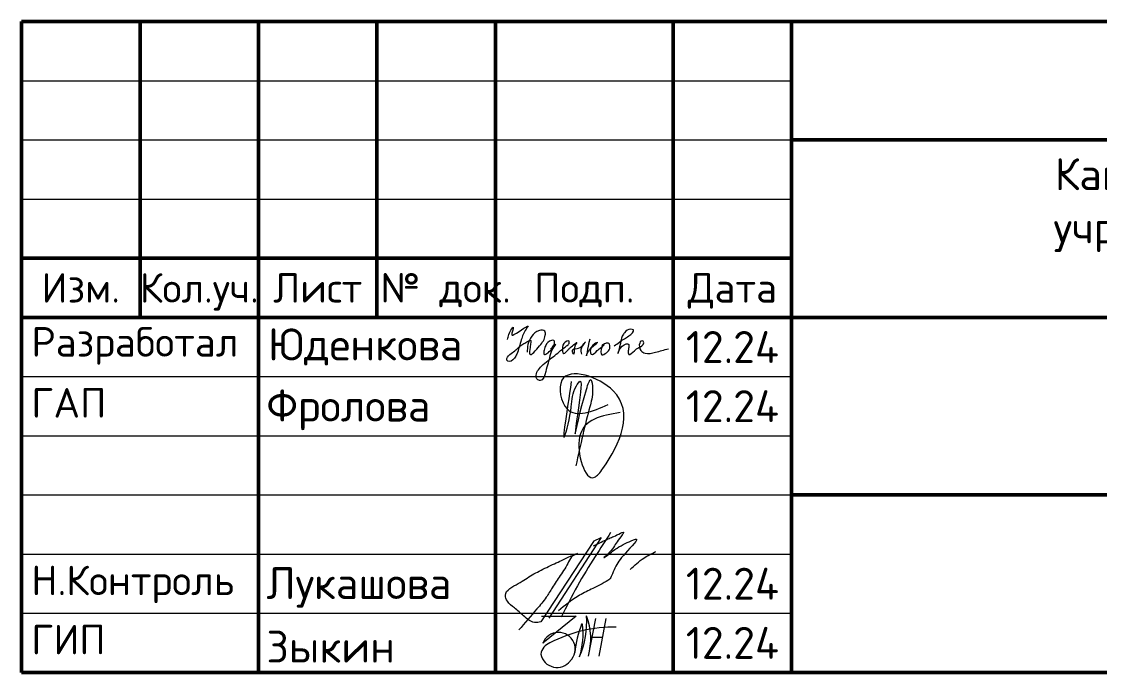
# Model space of a CAD drawing. Header units: millimetres. Extents: x -215207 to 92095, y -30385 to 123050.
# Drawn here: x -106855 to -97758, y 94775 to 100275 of the extents above; entities that cross this region are included whole.
import ezdxf
from ezdxf.enums import TextEntityAlignment as Align

# ---------------------------------------------------------------- set-up
doc = ezdxf.new("R2010")
doc.units = ezdxf.units.MM
for name, color, linetype, lineweight in [('АР_Подписи', 8, 'Continuous', 15), ('ОФ_подписи', 8, 'Continuous', 13), ('ОФ_рамка', 7, 'Continuous', 50)]:
    doc.layers.add(name, color=color, linetype=linetype, lineweight=lineweight)
doc.layers.add('подпись', color=7, linetype='Continuous', lineweight=9, true_color=0x003f7f)
doc.styles.add('PDF ISOCPEUR', font='isocpeur.ttf')

# ---------------------------------------------------------------- blocks, each defined once
blk = doc.blocks.new('П_Зыкин')
at = {"layer": 'ОФ_подписи', "color": 152, "ltscale": 100, "true_color": 0x0061c2, "transparency": 33554687}
for p, q in [((142, 249), (62, -174)), ((258, 249), (178, -174)), ((102, 37), (218, 37))]:
    blk.add_line(p, q, dxfattribs=at)
blk.add_lwpolyline([(-462, 273), (-74, 273), (-446, -30)], dxfattribs=at)
for centre, radius, start, end in [((-1024, 224), 1068, 337.8144, 2.8859), ((-643, 22), 732, 344.4555, 20.462), ((345, -1372), 1523, 88.8758, 117.8788), ((1109, -252), 1204, 158.7593, 174.231), ((-849, 72), 852, 342.8308, 7.4815), ((-9, 182), 4.48, 8.9691, 155.6551), ((-271, -94), 186, 314.2393, 159.9348), ((-318, -169), 151, 108.7568, 173.4251), ((-287, -115), 185, 191.5358, 322.3512)]:
    blk.add_arc(centre, radius, start, end, dxfattribs=at)
blk = doc.blocks.new('П_Лукашова')
at = {"layer": 'ОФ_подписи', "color": 152, "true_color": 0x0061c2}
for p, q in [((286.3, 371.4), (-156.2, -307.5)), ((283.3, 369.9), (218.2, 337.9)), ((221.2, 339.4), (-221.2, -339.4))]:
    blk.add_line(p, q, dxfattribs=at)
for points in [[(365.9, 414.8), (235.7, 212.5), (85.4, -37.2), (-50.2, -300.1)], [(221.2, 300.7), (343.5, 359.8), (434, 401), (475.1, 416), (463.5, 395.2), (420, 336.1), (341.8, 232.4), (309.9, 202.8), (336.6, 221.4), (420, 283.3), (489.6, 321.6), (558, 351.7), (576, 358.1), (490.8, 239.9), (402.6, 113.4), (374.2, 49.1), (359.8, 19.7)], [(-221.2, -339.4), (-276.3, -344.4), (-367.7, -289), (-445.7, -221.4), (-504.9, -165.8), (-521.5, -116), (-412.5, -16), (-294.8, 56.1), (-172.9, 119.8), (-49.1, 178.8), (32.6, 216.2), (86.6, 237), (52.4, 221), (11.3, 166.9), (-58.7, 50.6), (-126.4, -51.9), (-177.2, -131.9), (-255.6, -231.2), (-408.7, -408.7)], [(529.6, 102.1), (646.3, 198.5), (747.6, 253.6)], [(359.8, 19.7), (294.3, -18.4), (203, -65.2), (90.9, -123.5), (-72.6, -247.5)]]:
    blk.add_spline(points, degree=3, dxfattribs=at)
blk = doc.blocks.new('Подпись_Юденкова')
at = {"layer": 'подпись', "lineweight": 9, "ltscale": 100}
for points in [[(22993, 30356), (23239, 30949), (23303, 31029), (23256, 30758), (23256, 30596), (23353, 30630), (24104, 31053), (24011, 30925), (23747, 30346), (23503, 29561), (23376, 29349), (23019, 29183), (22973, 29244), (23133, 29540), (23399, 29749), (23841, 30112), (24051, 30232), (24263, 30313), (24263, 30200), (24226, 29934), (24216, 29561), (24741, 30013), (25049, 30593), (25025, 30811), (24730, 30853), (24320, 30538), (24111, 30083), (24067, 29668)], [(28786, 30010), (29343, 30407), (29580, 30557), (29831, 30882), (29689, 30926), (29343, 30732), (29284, 30653), (29124, 30141), (28984, 29597), (29221, 29994), (29583, 30086), (29583, 29985), (29549, 29745), (29578, 29550), (29888, 29755), (30123, 29925), (30390, 30178), (30357, 30278), (30249, 30277), (30172, 30171), (30238, 29769), (30461, 29621), (31023, 29671), (31728, 29856)], [(25332, 29860), (25517, 30062), (25517, 30305), (25382, 30310), (25071, 30041), (24991, 29788), (24980, 29566), (25397, 29843), (25608, 30110), (25373, 29700), (25302, 29477), (25074, 28616), (24772, 28132), (24621, 28191), (24558, 28346), (24843, 28916), (25563, 29497), (26206, 30012), (26340, 30153), (26340, 30270), (26222, 30270), (25983, 29943), (26051, 29602), (26285, 29804), (26401, 29915), (26760, 30195), (26685, 30085), (26575, 29585), (26539, 29824), (26678, 29859), (27018, 29990), (27226, 30232), (27007, 29903), (27007, 29564)], [(27460, 30381), (27291, 29499), (27401, 29740), (27861, 30203), (27780, 30161), (27595, 30006), (27490, 29723), (27540, 29563), (27873, 29759), (28093, 29948), (28236, 30064), (28166, 30026), (28112, 29952), (28123, 29526), (28364, 29646), (28544, 29879), (28503, 30152), (28308, 30142), (28118, 30044)]]:
    blk.add_spline(points, degree=3, dxfattribs=at)
blk = doc.blocks.new('Штамп Живописная')
at = {"layer": 'АР_Подписи', "color": 152, "true_color": 0x0061c2}
for points in [[(-12067.5, 4946.5), (-12409.9, 4739.8), (-12283.8, 4398.4), (-12214.5, 4472.1), (-12126.3, 5128.6), (-12559.5, 5218.4), (-12515.4, 4975.4), (-12167.7, 5013.7)], [(-12480, 5206.6), (-12536.8, 4744.1), (-12480, 4993.8), (-12437.5, 5169.7), (-12406.2, 5209.4), (-12403.4, 5118.6), (-12448.8, 4766.8), (-12352.3, 5141.3), (-12315.4, 5223.6), (-12301.2, 5141.3), (-12323.9, 4993.8), (-12441.4, 4496)]]:
    blk.add_spline(points, degree=3, dxfattribs=at)
at = {"layer": 'ОФ_рамка', "ltscale": 100, "transparency": 33554636}
for p, q in [((-17120.3, 8249.2), (1379.7, 8249.2)), ((-17120.3, 2749.2), (-17120.3, 8249.2)), ((-16120.3, 8249.2), (-16120.3, 5749.2)), ((-15120.3, 8249.2), (-15120.3, 2749.2)), ((-14120.3, 8249.2), (-14120.3, 5749.2)), ((-13120.3, 8249.2), (-13120.3, 2749.2)), ((-11620.3, 8249.2), (-11620.3, 2749.2)), ((-10620.3, 2749.2), (-10620.3, 8248.2)), ((-10620.3, 7249.2), (1379.7, 7249.2)), ((-17120.3, 6249.2), (-10620.3, 6249.2)), ((-17120.3, 5749.2), (1379.7, 5749.2)), ((-10620.3, 4249.2), (1379.7, 4249.2)), ((-17120.3, 2749.2), (1379.7, 2749.2))]:
    blk.add_line(p, q, dxfattribs=at)
at = {"layer": 'ОФ_рамка', "lineweight": 15, "ltscale": 100, "transparency": 33554636}
for p, q in [((-17120.3, 7749.2), (-10620.3, 7749.2)), ((-17120.3, 7249.2), (-10620.3, 7249.2)), ((-17120.3, 6749.2), (-10620.3, 6749.2)), ((-17120.3, 5249.2), (-10620.3, 5249.2)), ((-17120.3, 4749.2), (-10620.3, 4749.2)), ((-17120.3, 4249.2), (-10620.3, 4249.2)), ((-17120.3, 3749.2), (-10620.3, 3749.2)), ((-17120.3, 3249.2), (-10620.3, 3249.2))]:
    blk.add_line(p, q, dxfattribs=at)
at = {"color": 150, "xscale": 0.1556073717997905, "yscale": 0.1556073717997905, "zscale": 0.1556073717997905}
blk.add_blockref('Подпись_Юденкова', (-16597.8, 838), dxfattribs=at)
at = {"layer": 'ОФ_рамка', "transparency": 33554636}
for name, p, xscale, yscale, zscale in [('П_Лукашова', (-12514.6, 3517.1), 1.000890068666615, 1.000890068666615, 1.000890068666615), ('П_Зыкин', (-12383.3, 3018.1), 0.7551483182031096, 0.7551483182031096, 0.7551483182031096)]:
    blk.add_blockref(name, p, dxfattribs=dict(at, xscale=xscale, yscale=yscale, zscale=zscale))
at = {"layer": 'ОФ_рамка', "color": 7, "linetype": 'Continuous', "transparency": 33554687, "style": 'PDF ISOCPEUR'}
for s, p in [('Изм.', (-16620.3, 5999.2)), ('Кол.уч.', (-15620.3, 5999.2)), ('Лист', (-14620.3, 5999.2)), (' № док.', (-13620.3, 5999.2)), ('Подп.', (-12370.3, 5999.2)), ('Дата', (-11120.3, 5999.2))]:
    blk.add_text(s, height=250, dxfattribs=at).set_placement(p, align=Align.MIDDLE_CENTER)
at = {"layer": 'ОФ_рамка', "color": 7, "transparency": 33554687, "style": 'PDF ISOCPEUR'}
for s, p in [('Разработал', (-17037.6, 5417.4)), ('ГАП', (-17037.6, 4902.3)), ('Н.Контроль', (-17037.6, 3402.3)), ('ГИП', (-17037.6, 2902.3))]:
    blk.add_text(s, height=250, dxfattribs=at).set_placement(p)
at = {"layer": 'ОФ_рамка', "lineweight": 15, "ltscale": 100, "transparency": 33554636, "insert": (-4620.3, 6472.8), "char_height": 270, "width": 9013.527, "attachment_point": 5, "style": 'PDF ISOCPEUR'}
blk.add_mtext('Капитальный ремонт общеобразовательного\\Pучреждения (ГБОУ Школа № 1210) по адресу: \\Pг. Москва, ул. Живописная, д. 32', dxfattribs=at)
at = {"layer": 'ОФ_рамка', "color": 7, "linetype": 'Continuous', "transparency": 33554687, "char_height": 270, "style": 'PDF ISOCPEUR'}
for s, insert, width, attachment_point in [('Юденкова', (-15040.1, 5499.2), 2000, 4), ('12.24', (-11120.3, 5499.2), 1000, 5), ('Фролова', (-15053.5, 4967.7), 2000, 4), ('12.24', (-11120.3, 4999.2), 1000, 5), ('Лукашова', (-15053.5, 3467.7), 2000, 4), ('12.24', (-11120.3, 3499.2), 1000, 5), ('Зыкин', (-15053.5, 2967.7), 2000, 4), ('12.24', (-11120.3, 2999.2), 1000, 5)]:
    blk.add_mtext(s, dxfattribs=dict(at, insert=insert, width=width, attachment_point=attachment_point))

msp = doc.modelspace()

# ---------------------------------------------------------------- block references
at = {"layer": 'ОФ_рамка', "linetype": 'ByBlock'}
msp.add_blockref('Штамп Живописная', (-89735.1, 92025.6), dxfattribs=at)

doc.saveas('drawing.dxf')
